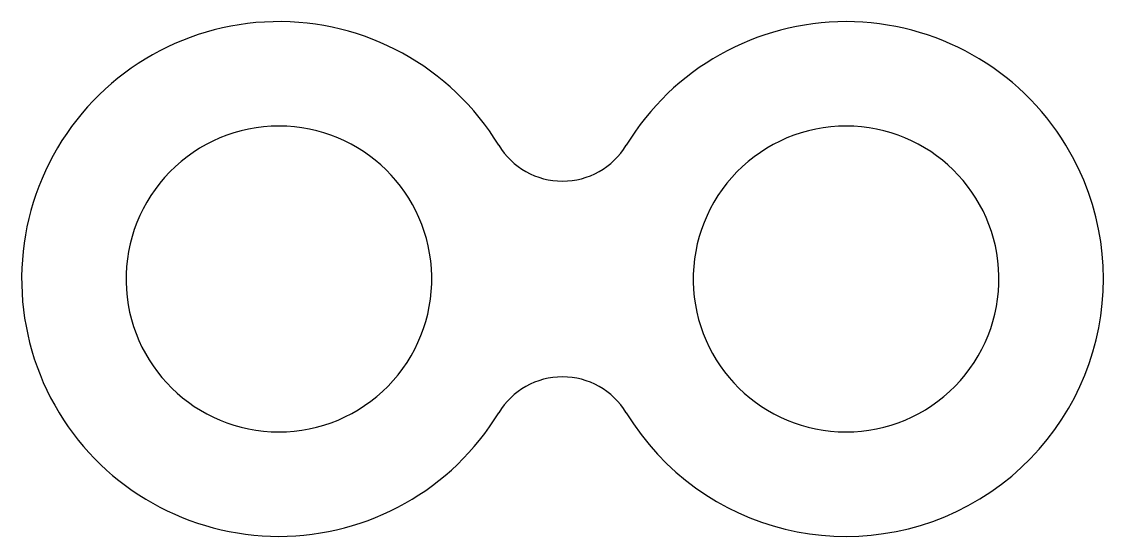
# Model space of a CAD drawing. Header units: metres. Extents: x -36.3 to 36.3, y -12.2 to 22.2.
import ezdxf

# ---------------------------------------------------------------- set-up
doc = ezdxf.new("R2010")
doc.units = ezdxf.units.M

msp = doc.modelspace()

# ---------------------------------------------------------------- linework, layer by layer
for p, q in [((-4.272, 13.961), (-4.272, 13.961)), ((4.272, 13.961), (4.272, 13.961)), ((-4.272, -3.961), (-4.272, -3.961)), ((4.272, -3.961), (4.272, -3.961))]:
    msp.add_line(p, q)
for centre, radius, start, end in [((-19.012, 5), 17.25, 31.29856, 211.29856), ((19.012, 5), 17.25, 31.29856, 148.70144), ((-19.012, 5), 10.25, 90, 181.0315), ((-19.012, 5), 10.25, 1.0315, 90), ((19.012, 5), 10.25, 90, 181.0315), ((19.012, 5), 10.25, 1.0315, 90), ((0, 16.559), 5, 211.29856, 328.70144), ((19.012, 5), 17.25, 211.29856, 31.29856), ((-19.012, 5), 10.25, 270, 1.0315), ((19.012, 5), 10.25, 270, 1.0315), ((-19.012, 5), 10.25, 181.0315, 270), ((19.012, 5), 10.25, 181.0315, 270), ((0, -6.559), 5, 31.29856, 148.70144), ((-19.012, 5), 17.25, 211.29856, 328.70144)]:
    msp.add_arc(centre, radius, start, end)

doc.saveas('drawing.dxf')
